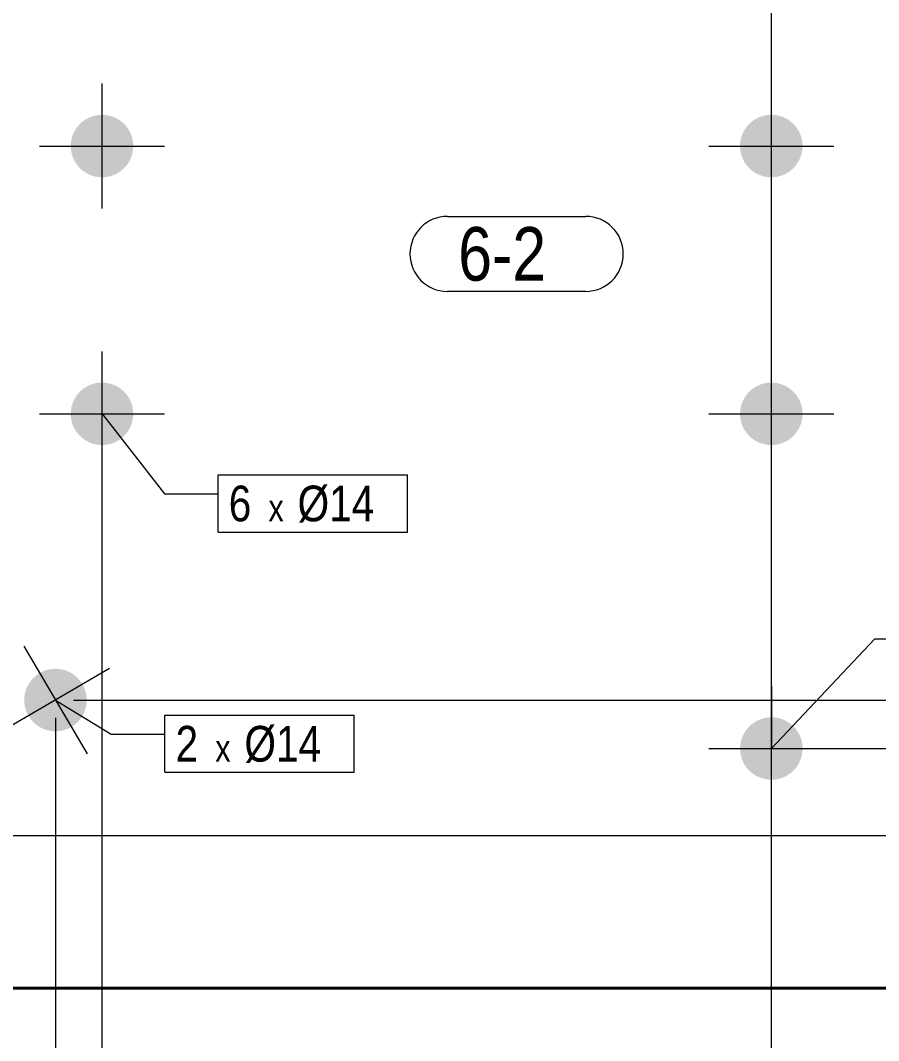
# Model space of a CAD drawing. Header units: millimetres. Extents: x 2 to 287, y 5 to 195.
# Drawn here: x 92.5 to 140.6, y 71.6 to 128.7 of the extents above; entities that cross this region are included whole.
import ezdxf

# ---------------------------------------------------------------- set-up
doc = ezdxf.new("R2010")
doc.units = ezdxf.units.MM
for name, color, linetype, lineweight in [('Boulon', 7, 'Continuous', 0), ('Cotation', 7, 'Continuous', 0), ('Désignation boulon', 3, 'Continuous', 0), ('Piece', 2, 'Continuous', 0), ('Repère pièce', 3, 'Continuous', 0)]:
    doc.layers.add(name, color=color, linetype=linetype, lineweight=lineweight)
doc.styles.add('ARIAL', font='ARIAL.TTF')
doc.styles.add('COMIC_SANS_MS', font='COMIC.TTF')

# ---------------------------------------------------------------- blocks, each defined once
blk = doc.blocks.new('*A2')
at = {"layer": 'Boulon'}
blk.add_hatch(color=256, dxfattribs=at).paths.add_polyline_path([(132.835, 87.976), (132.837, 88.019), (132.84, 88.062), (132.843, 88.104), (132.848, 88.147), (132.854, 88.19), (132.861, 88.232), (132.869, 88.274), (132.878, 88.316), (132.888, 88.358), (132.899, 88.4), (132.911, 88.441), (132.924, 88.482), (132.938, 88.522), (132.953, 88.563), (132.969, 88.603), (132.985, 88.642), (133.003, 88.681), (133.022, 88.72), (133.042, 88.758), (133.063, 88.795), (133.084, 88.832), (133.107, 88.869), (133.131, 88.905), (133.155, 88.94), (133.18, 88.975), (133.206, 89.009), (133.233, 89.043), (133.261, 89.076), (133.289, 89.108), (133.318, 89.139), (133.348, 89.17), (133.379, 89.2), (133.411, 89.229), (133.443, 89.258), (133.476, 89.285), (133.509, 89.312), (133.543, 89.338), (133.578, 89.363), (133.614, 89.387), (133.65, 89.411), (133.686, 89.433), (133.723, 89.455), (133.761, 89.475), (133.799, 89.495), (133.838, 89.514), (133.877, 89.532), (133.916, 89.549), (133.956, 89.565), (133.997, 89.58), (134.037, 89.594), (134.078, 89.606), (134.119, 89.618), (134.161, 89.629), (134.203, 89.639), (134.245, 89.648), (134.287, 89.656), (134.329, 89.663), (134.372, 89.668), (134.415, 89.673), (134.458, 89.677), (134.5, 89.679), (134.543, 89.681), (134.586, 89.681), (134.629, 89.681), (134.672, 89.679), (134.715, 89.677), (134.758, 89.673), (134.8, 89.668), (134.843, 89.662), (134.885, 89.655), (134.928, 89.647), (134.97, 89.639), (135.011, 89.629), (135.053, 89.618), (135.094, 89.606), (135.135, 89.593), (135.176, 89.579), (135.216, 89.564), (135.256, 89.548), (135.295, 89.531), (135.334, 89.513), (135.373, 89.494), (135.411, 89.474), (135.449, 89.453), (135.486, 89.432), (135.522, 89.409), (135.558, 89.386), (135.594, 89.361), (135.628, 89.336), (135.663, 89.31), (135.696, 89.283), (135.729, 89.256), (135.761, 89.227), (135.793, 89.198), (135.823, 89.168), (135.853, 89.137), (135.882, 89.106), (135.911, 89.073), (135.938, 89.04), (135.965, 89.007), (135.991, 88.973), (136.016, 88.938), (136.041, 88.902), (136.064, 88.866), (136.087, 88.83), (136.108, 88.793), (136.129, 88.755), (136.149, 88.717), (136.167, 88.678), (136.185, 88.639), (136.202, 88.6), (136.218, 88.56), (136.233, 88.52), (136.247, 88.479), (136.26, 88.438), (136.272, 88.397), (136.283, 88.355), (136.293, 88.313), (136.301, 88.271), (136.309, 88.229), (136.316, 88.187), (136.322, 88.144), (136.326, 88.101), (136.33, 88.059), (136.333, 88.016), (136.334, 87.973), (136.335, 87.93), (136.334, 87.887), (136.333, 87.844), (136.33, 87.801), (136.326, 87.758), (136.321, 87.716), (136.316, 87.673), (136.309, 87.631), (136.301, 87.589), (136.292, 87.546), (136.282, 87.505), (136.271, 87.463), (136.259, 87.422), (136.246, 87.381), (136.232, 87.34), (136.217, 87.3), (136.201, 87.26), (136.184, 87.221), (136.166, 87.182), (136.147, 87.143), (136.127, 87.105), (136.107, 87.068), (136.085, 87.03), (136.062, 86.994), (136.039, 86.958), (136.015, 86.922), (135.989, 86.888), (135.963, 86.854), (135.937, 86.82), (135.909, 86.787), (135.88, 86.755), (135.851, 86.724), (135.821, 86.693), (135.79, 86.663), (135.759, 86.634), (135.727, 86.605), (135.694, 86.578), (135.66, 86.551), (135.626, 86.525), (135.591, 86.5), (135.556, 86.475), (135.52, 86.452), (135.483, 86.43), (135.446, 86.408), (135.408, 86.387), (135.37, 86.368), (135.332, 86.349), (135.293, 86.331), (135.253, 86.314), (135.213, 86.298), (135.173, 86.283), (135.132, 86.269), (135.091, 86.256), (135.05, 86.244), (135.008, 86.233), (134.967, 86.224), (134.925, 86.215), (134.882, 86.207), (134.84, 86.2), (134.797, 86.194), (134.755, 86.19), (134.712, 86.186), (134.669, 86.183), (134.626, 86.182), (134.583, 86.181), (134.54, 86.182), (134.497, 86.184), (134.454, 86.186), (134.412, 86.19), (134.369, 86.195), (134.326, 86.201), (134.284, 86.207), (134.242, 86.215), (134.2, 86.224), (134.158, 86.234), (134.117, 86.245), (134.075, 86.257), (134.034, 86.27), (133.994, 86.284), (133.954, 86.299), (133.914, 86.315), (133.874, 86.332), (133.835, 86.35), (133.797, 86.369), (133.758, 86.389), (133.721, 86.41), (133.684, 86.431), (133.647, 86.454), (133.611, 86.477), (133.576, 86.502), (133.541, 86.527), (133.507, 86.553), (133.473, 86.58), (133.441, 86.607), (133.408, 86.636), (133.377, 86.665), (133.346, 86.695), (133.316, 86.726), (133.287, 86.757), (133.259, 86.79), (133.231, 86.822), (133.204, 86.856), (133.178, 86.89), (133.153, 86.925), (133.129, 86.96), (133.105, 86.996), (133.083, 87.033), (133.061, 87.07), (133.041, 87.108), (133.021, 87.146), (133.002, 87.185), (132.984, 87.224), (132.967, 87.263), (132.951, 87.303), (132.937, 87.343), (132.923, 87.384), (132.91, 87.425), (132.898, 87.466), (132.887, 87.508), (132.877, 87.549), (132.868, 87.591), (132.86, 87.634), (132.853, 87.676), (132.848, 87.719), (132.843, 87.761), (132.839, 87.804), (132.837, 87.847), (132.835, 87.89), (132.835, 87.933)], flags=17)
at = {"layer": 'Boulon', "linetype": 'Continuous', "lineweight": 0}
for p, q in [((134.588, 91.431), (134.582, 84.431)), ((131.085, 87.934), (138.085, 87.928))]:
    blk.add_line(p, q, dxfattribs=at)
blk = doc.blocks.new('*A3')
at = {"layer": 'Boulon'}
for points in [[(95.331, 121.723), (95.332, 121.766), (95.335, 121.809), (95.339, 121.852), (95.343, 121.895), (95.349, 121.937), (95.356, 121.98), (95.364, 122.022), (95.373, 122.064), (95.383, 122.106), (95.394, 122.147), (95.406, 122.188), (95.419, 122.229), (95.432, 122.27), (95.447, 122.31), (95.463, 122.35), (95.48, 122.39), (95.498, 122.429), (95.517, 122.467), (95.537, 122.505), (95.558, 122.543), (95.579, 122.58), (95.602, 122.617), (95.625, 122.653), (95.649, 122.688), (95.675, 122.723), (95.701, 122.757), (95.727, 122.791), (95.755, 122.824), (95.784, 122.856), (95.813, 122.887), (95.843, 122.918), (95.873, 122.948), (95.905, 122.977), (95.937, 123.006), (95.97, 123.033), (96.004, 123.06), (96.038, 123.086), (96.073, 123.111), (96.108, 123.136), (96.144, 123.159), (96.181, 123.181), (96.218, 123.203), (96.255, 123.224), (96.293, 123.244), (96.332, 123.262), (96.371, 123.28), (96.41, 123.297), (96.45, 123.313), (96.491, 123.328), (96.531, 123.342), (96.572, 123.355), (96.613, 123.367), (96.655, 123.378), (96.697, 123.388), (96.739, 123.397), (96.781, 123.405), (96.823, 123.412), (96.866, 123.417), (96.909, 123.422), (96.951, 123.426), (96.994, 123.428), (97.037, 123.43), (97.08, 123.43), (97.123, 123.43), (97.166, 123.428), (97.209, 123.426), (97.252, 123.422), (97.294, 123.417), (97.337, 123.412), (97.379, 123.405), (97.422, 123.397), (97.464, 123.388), (97.505, 123.378), (97.547, 123.367), (97.588, 123.355), (97.629, 123.342), (97.67, 123.328), (97.71, 123.313), (97.75, 123.297), (97.789, 123.28), (97.828, 123.262), (97.867, 123.244), (97.905, 123.224), (97.943, 123.203), (97.98, 123.181), (98.016, 123.159), (98.052, 123.136), (98.088, 123.111), (98.123, 123.086), (98.157, 123.06), (98.19, 123.033), (98.223, 123.006), (98.255, 122.977), (98.287, 122.948), (98.318, 122.918), (98.348, 122.887), (98.377, 122.856), (98.405, 122.824), (98.433, 122.791), (98.46, 122.757), (98.486, 122.723), (98.511, 122.688), (98.535, 122.653), (98.559, 122.617), (98.581, 122.58), (98.603, 122.543), (98.624, 122.505), (98.643, 122.467), (98.662, 122.429), (98.68, 122.39), (98.697, 122.35), (98.713, 122.31), (98.728, 122.27), (98.742, 122.229), (98.755, 122.188), (98.767, 122.147), (98.778, 122.106), (98.788, 122.064), (98.797, 122.022), (98.804, 121.98), (98.811, 121.937), (98.817, 121.895), (98.822, 121.852), (98.825, 121.809), (98.828, 121.766), (98.83, 121.723), (98.83, 121.68), (98.83, 121.638), (98.828, 121.595), (98.825, 121.552), (98.822, 121.509), (98.817, 121.466), (98.811, 121.424), (98.804, 121.381), (98.797, 121.339), (98.788, 121.297), (98.778, 121.255), (98.767, 121.214), (98.755, 121.172), (98.742, 121.132), (98.728, 121.091), (98.713, 121.051), (98.697, 121.011), (98.68, 120.971), (98.662, 120.932), (98.643, 120.894), (98.624, 120.856), (98.603, 120.818), (98.581, 120.781), (98.559, 120.744), (98.535, 120.708), (98.511, 120.673), (98.486, 120.638), (98.46, 120.604), (98.433, 120.57), (98.405, 120.537), (98.377, 120.505), (98.348, 120.474), (98.318, 120.443), (98.287, 120.413), (98.255, 120.384), (98.223, 120.355), (98.19, 120.328), (98.157, 120.301), (98.123, 120.275), (98.088, 120.25), (98.052, 120.225), (98.016, 120.202), (97.98, 120.179), (97.943, 120.158), (97.905, 120.137), (97.867, 120.117), (97.828, 120.098), (97.789, 120.081), (97.75, 120.064), (97.71, 120.048), (97.67, 120.033), (97.629, 120.019), (97.588, 120.006), (97.547, 119.994), (97.505, 119.983), (97.464, 119.973), (97.422, 119.964), (97.379, 119.956), (97.337, 119.949), (97.294, 119.944), (97.252, 119.939), (97.209, 119.935), (97.166, 119.933), (97.123, 119.931), (97.08, 119.93), (97.037, 119.931), (96.994, 119.933), (96.951, 119.935), (96.909, 119.939), (96.866, 119.944), (96.823, 119.949), (96.781, 119.956), (96.739, 119.964), (96.697, 119.973), (96.655, 119.983), (96.613, 119.994), (96.572, 120.006), (96.531, 120.019), (96.491, 120.033), (96.45, 120.048), (96.41, 120.064), (96.371, 120.081), (96.332, 120.098), (96.293, 120.117), (96.255, 120.137), (96.218, 120.158), (96.181, 120.179), (96.144, 120.202), (96.108, 120.225), (96.073, 120.25), (96.038, 120.275), (96.004, 120.301), (95.97, 120.328), (95.937, 120.355), (95.905, 120.384), (95.873, 120.413), (95.843, 120.443), (95.813, 120.474), (95.784, 120.505), (95.755, 120.537), (95.727, 120.57), (95.701, 120.604), (95.675, 120.638), (95.649, 120.673), (95.625, 120.708), (95.602, 120.744), (95.579, 120.781), (95.558, 120.818), (95.537, 120.856), (95.517, 120.894), (95.498, 120.932), (95.48, 120.971), (95.463, 121.011), (95.447, 121.051), (95.432, 121.091), (95.419, 121.132), (95.406, 121.172), (95.394, 121.214), (95.383, 121.255), (95.373, 121.297), (95.364, 121.339), (95.356, 121.381), (95.349, 121.424), (95.343, 121.466), (95.339, 121.509), (95.335, 121.552), (95.332, 121.595), (95.331, 121.638), (95.33, 121.68)], [(132.831, 121.723), (132.832, 121.766), (132.835, 121.809), (132.839, 121.852), (132.843, 121.895), (132.849, 121.937), (132.856, 121.98), (132.864, 122.022), (132.873, 122.064), (132.883, 122.106), (132.894, 122.147), (132.906, 122.188), (132.919, 122.229), (132.932, 122.27), (132.947, 122.31), (132.963, 122.35), (132.98, 122.39), (132.998, 122.429), (133.017, 122.467), (133.037, 122.505), (133.058, 122.543), (133.079, 122.58), (133.102, 122.617), (133.125, 122.653), (133.149, 122.688), (133.175, 122.723), (133.201, 122.757), (133.227, 122.791), (133.255, 122.824), (133.284, 122.856), (133.313, 122.887), (133.343, 122.918), (133.373, 122.948), (133.405, 122.977), (133.437, 123.006), (133.47, 123.033), (133.504, 123.06), (133.538, 123.086), (133.573, 123.111), (133.608, 123.136), (133.644, 123.159), (133.681, 123.181), (133.718, 123.203), (133.755, 123.224), (133.793, 123.244), (133.832, 123.262), (133.871, 123.28), (133.91, 123.297), (133.95, 123.313), (133.991, 123.328), (134.031, 123.342), (134.072, 123.355), (134.113, 123.367), (134.155, 123.378), (134.197, 123.388), (134.239, 123.397), (134.281, 123.405), (134.323, 123.412), (134.366, 123.417), (134.409, 123.422), (134.451, 123.426), (134.494, 123.428), (134.537, 123.43), (134.58, 123.43), (134.623, 123.43), (134.666, 123.428), (134.709, 123.426), (134.752, 123.422), (134.794, 123.417), (134.837, 123.412), (134.879, 123.405), (134.922, 123.397), (134.964, 123.388), (135.005, 123.378), (135.047, 123.367), (135.088, 123.355), (135.129, 123.342), (135.17, 123.328), (135.21, 123.313), (135.25, 123.297), (135.289, 123.28), (135.328, 123.262), (135.367, 123.244), (135.405, 123.224), (135.443, 123.203), (135.48, 123.181), (135.516, 123.159), (135.552, 123.136), (135.588, 123.111), (135.623, 123.086), (135.657, 123.06), (135.69, 123.033), (135.723, 123.006), (135.755, 122.977), (135.787, 122.948), (135.818, 122.918), (135.848, 122.887), (135.877, 122.856), (135.905, 122.824), (135.933, 122.791), (135.96, 122.757), (135.986, 122.723), (136.011, 122.688), (136.035, 122.653), (136.059, 122.617), (136.081, 122.58), (136.103, 122.543), (136.124, 122.505), (136.143, 122.467), (136.162, 122.429), (136.18, 122.39), (136.197, 122.35), (136.213, 122.31), (136.228, 122.27), (136.242, 122.229), (136.255, 122.188), (136.267, 122.147), (136.278, 122.106), (136.288, 122.064), (136.297, 122.022), (136.304, 121.98), (136.311, 121.937), (136.317, 121.895), (136.322, 121.852), (136.325, 121.809), (136.328, 121.766), (136.33, 121.723), (136.33, 121.68), (136.33, 121.638), (136.328, 121.595), (136.325, 121.552), (136.322, 121.509), (136.317, 121.466), (136.311, 121.424), (136.304, 121.381), (136.297, 121.339), (136.288, 121.297), (136.278, 121.255), (136.267, 121.214), (136.255, 121.172), (136.242, 121.132), (136.228, 121.091), (136.213, 121.051), (136.197, 121.011), (136.18, 120.971), (136.162, 120.932), (136.143, 120.894), (136.124, 120.856), (136.103, 120.818), (136.081, 120.781), (136.059, 120.744), (136.035, 120.708), (136.011, 120.673), (135.986, 120.638), (135.96, 120.604), (135.933, 120.57), (135.905, 120.537), (135.877, 120.505), (135.848, 120.474), (135.818, 120.443), (135.787, 120.413), (135.755, 120.384), (135.723, 120.355), (135.69, 120.328), (135.657, 120.301), (135.623, 120.275), (135.588, 120.25), (135.552, 120.225), (135.516, 120.202), (135.48, 120.179), (135.443, 120.158), (135.405, 120.137), (135.367, 120.117), (135.328, 120.098), (135.289, 120.081), (135.25, 120.064), (135.21, 120.048), (135.17, 120.033), (135.129, 120.019), (135.088, 120.006), (135.047, 119.994), (135.005, 119.983), (134.964, 119.973), (134.922, 119.964), (134.879, 119.956), (134.837, 119.949), (134.794, 119.944), (134.752, 119.939), (134.709, 119.935), (134.666, 119.933), (134.623, 119.931), (134.58, 119.93), (134.537, 119.931), (134.494, 119.933), (134.451, 119.935), (134.409, 119.939), (134.366, 119.944), (134.323, 119.949), (134.281, 119.956), (134.239, 119.964), (134.197, 119.973), (134.155, 119.983), (134.113, 119.994), (134.072, 120.006), (134.031, 120.019), (133.991, 120.033), (133.95, 120.048), (133.91, 120.064), (133.871, 120.081), (133.832, 120.098), (133.793, 120.117), (133.755, 120.137), (133.718, 120.158), (133.681, 120.179), (133.644, 120.202), (133.608, 120.225), (133.573, 120.25), (133.538, 120.275), (133.504, 120.301), (133.47, 120.328), (133.437, 120.355), (133.405, 120.384), (133.373, 120.413), (133.343, 120.443), (133.313, 120.474), (133.284, 120.505), (133.255, 120.537), (133.227, 120.57), (133.201, 120.604), (133.175, 120.638), (133.149, 120.673), (133.125, 120.708), (133.102, 120.744), (133.079, 120.781), (133.058, 120.818), (133.037, 120.856), (133.017, 120.894), (132.998, 120.932), (132.98, 120.971), (132.963, 121.011), (132.947, 121.051), (132.932, 121.091), (132.919, 121.132), (132.906, 121.172), (132.894, 121.214), (132.883, 121.255), (132.873, 121.297), (132.864, 121.339), (132.856, 121.381), (132.849, 121.424), (132.843, 121.466), (132.839, 121.509), (132.835, 121.552), (132.832, 121.595), (132.831, 121.638), (132.83, 121.68)], [(95.331, 106.723), (95.332, 106.766), (95.335, 106.809), (95.339, 106.852), (95.343, 106.895), (95.349, 106.937), (95.356, 106.98), (95.364, 107.022), (95.373, 107.064), (95.383, 107.106), (95.394, 107.147), (95.406, 107.188), (95.419, 107.229), (95.432, 107.27), (95.447, 107.31), (95.463, 107.35), (95.48, 107.39), (95.498, 107.429), (95.517, 107.467), (95.537, 107.505), (95.558, 107.543), (95.579, 107.58), (95.602, 107.617), (95.625, 107.653), (95.649, 107.688), (95.675, 107.723), (95.701, 107.757), (95.727, 107.791), (95.755, 107.824), (95.784, 107.856), (95.813, 107.887), (95.843, 107.918), (95.873, 107.948), (95.905, 107.977), (95.937, 108.006), (95.97, 108.033), (96.004, 108.06), (96.038, 108.086), (96.073, 108.111), (96.108, 108.136), (96.144, 108.159), (96.181, 108.181), (96.218, 108.203), (96.255, 108.224), (96.293, 108.244), (96.332, 108.262), (96.371, 108.28), (96.41, 108.297), (96.45, 108.313), (96.491, 108.328), (96.531, 108.342), (96.572, 108.355), (96.613, 108.367), (96.655, 108.378), (96.697, 108.388), (96.739, 108.397), (96.781, 108.405), (96.823, 108.412), (96.866, 108.417), (96.909, 108.422), (96.951, 108.426), (96.994, 108.428), (97.037, 108.43), (97.08, 108.43), (97.123, 108.43), (97.166, 108.428), (97.209, 108.426), (97.252, 108.422), (97.294, 108.417), (97.337, 108.412), (97.379, 108.405), (97.422, 108.397), (97.464, 108.388), (97.505, 108.378), (97.547, 108.367), (97.588, 108.355), (97.629, 108.342), (97.67, 108.328), (97.71, 108.313), (97.75, 108.297), (97.789, 108.28), (97.828, 108.262), (97.867, 108.244), (97.905, 108.224), (97.943, 108.203), (97.98, 108.181), (98.016, 108.159), (98.052, 108.136), (98.088, 108.111), (98.123, 108.086), (98.157, 108.06), (98.19, 108.033), (98.223, 108.006), (98.255, 107.977), (98.287, 107.948), (98.318, 107.918), (98.348, 107.887), (98.377, 107.856), (98.405, 107.824), (98.433, 107.791), (98.46, 107.757), (98.486, 107.723), (98.511, 107.688), (98.535, 107.653), (98.559, 107.617), (98.581, 107.58), (98.603, 107.543), (98.624, 107.505), (98.643, 107.467), (98.662, 107.429), (98.68, 107.39), (98.697, 107.35), (98.713, 107.31), (98.728, 107.27), (98.742, 107.229), (98.755, 107.188), (98.767, 107.147), (98.778, 107.106), (98.788, 107.064), (98.797, 107.022), (98.804, 106.98), (98.811, 106.937), (98.817, 106.895), (98.822, 106.852), (98.825, 106.809), (98.828, 106.766), (98.83, 106.723), (98.83, 106.68), (98.83, 106.638), (98.828, 106.595), (98.825, 106.552), (98.822, 106.509), (98.817, 106.466), (98.811, 106.424), (98.804, 106.381), (98.797, 106.339), (98.788, 106.297), (98.778, 106.255), (98.767, 106.214), (98.755, 106.172), (98.742, 106.132), (98.728, 106.091), (98.713, 106.051), (98.697, 106.011), (98.68, 105.971), (98.662, 105.932), (98.643, 105.894), (98.624, 105.856), (98.603, 105.818), (98.581, 105.781), (98.559, 105.744), (98.535, 105.708), (98.511, 105.673), (98.486, 105.638), (98.46, 105.604), (98.433, 105.57), (98.405, 105.537), (98.377, 105.505), (98.348, 105.474), (98.318, 105.443), (98.287, 105.413), (98.255, 105.384), (98.223, 105.355), (98.19, 105.328), (98.157, 105.301), (98.123, 105.275), (98.088, 105.25), (98.052, 105.225), (98.016, 105.202), (97.98, 105.179), (97.943, 105.158), (97.905, 105.137), (97.867, 105.117), (97.828, 105.098), (97.789, 105.081), (97.75, 105.064), (97.71, 105.048), (97.67, 105.033), (97.629, 105.019), (97.588, 105.006), (97.547, 104.994), (97.505, 104.983), (97.464, 104.973), (97.422, 104.964), (97.379, 104.956), (97.337, 104.949), (97.294, 104.944), (97.252, 104.939), (97.209, 104.935), (97.166, 104.933), (97.123, 104.931), (97.08, 104.93), (97.037, 104.931), (96.994, 104.933), (96.951, 104.935), (96.909, 104.939), (96.866, 104.944), (96.823, 104.949), (96.781, 104.956), (96.739, 104.964), (96.697, 104.973), (96.655, 104.983), (96.613, 104.994), (96.572, 105.006), (96.531, 105.019), (96.491, 105.033), (96.45, 105.048), (96.41, 105.064), (96.371, 105.081), (96.332, 105.098), (96.293, 105.117), (96.255, 105.137), (96.218, 105.158), (96.181, 105.179), (96.144, 105.202), (96.108, 105.225), (96.073, 105.25), (96.038, 105.275), (96.004, 105.301), (95.97, 105.328), (95.937, 105.355), (95.905, 105.384), (95.873, 105.413), (95.843, 105.443), (95.813, 105.474), (95.784, 105.505), (95.755, 105.537), (95.727, 105.57), (95.701, 105.604), (95.675, 105.638), (95.649, 105.673), (95.625, 105.708), (95.602, 105.744), (95.579, 105.781), (95.558, 105.818), (95.537, 105.856), (95.517, 105.894), (95.498, 105.932), (95.48, 105.971), (95.463, 106.011), (95.447, 106.051), (95.432, 106.091), (95.419, 106.132), (95.406, 106.172), (95.394, 106.214), (95.383, 106.255), (95.373, 106.297), (95.364, 106.339), (95.356, 106.381), (95.349, 106.424), (95.343, 106.466), (95.339, 106.509), (95.335, 106.552), (95.332, 106.595), (95.331, 106.638), (95.33, 106.68)], [(132.831, 106.723), (132.832, 106.766), (132.835, 106.809), (132.839, 106.852), (132.843, 106.895), (132.849, 106.937), (132.856, 106.98), (132.864, 107.022), (132.873, 107.064), (132.883, 107.106), (132.894, 107.147), (132.906, 107.188), (132.919, 107.229), (132.932, 107.27), (132.947, 107.31), (132.963, 107.35), (132.98, 107.39), (132.998, 107.429), (133.017, 107.467), (133.037, 107.505), (133.058, 107.543), (133.079, 107.58), (133.102, 107.617), (133.125, 107.653), (133.149, 107.688), (133.175, 107.723), (133.201, 107.757), (133.227, 107.791), (133.255, 107.824), (133.284, 107.856), (133.313, 107.887), (133.343, 107.918), (133.373, 107.948), (133.405, 107.977), (133.437, 108.006), (133.47, 108.033), (133.504, 108.06), (133.538, 108.086), (133.573, 108.111), (133.608, 108.136), (133.644, 108.159), (133.681, 108.181), (133.718, 108.203), (133.755, 108.224), (133.793, 108.244), (133.832, 108.262), (133.871, 108.28), (133.91, 108.297), (133.95, 108.313), (133.991, 108.328), (134.031, 108.342), (134.072, 108.355), (134.113, 108.367), (134.155, 108.378), (134.197, 108.388), (134.239, 108.397), (134.281, 108.405), (134.323, 108.412), (134.366, 108.417), (134.409, 108.422), (134.451, 108.426), (134.494, 108.428), (134.537, 108.43), (134.58, 108.43), (134.623, 108.43), (134.666, 108.428), (134.709, 108.426), (134.752, 108.422), (134.794, 108.417), (134.837, 108.412), (134.879, 108.405), (134.922, 108.397), (134.964, 108.388), (135.005, 108.378), (135.047, 108.367), (135.088, 108.355), (135.129, 108.342), (135.17, 108.328), (135.21, 108.313), (135.25, 108.297), (135.289, 108.28), (135.328, 108.262), (135.367, 108.244), (135.405, 108.224), (135.443, 108.203), (135.48, 108.181), (135.516, 108.159), (135.552, 108.136), (135.588, 108.111), (135.623, 108.086), (135.657, 108.06), (135.69, 108.033), (135.723, 108.006), (135.755, 107.977), (135.787, 107.948), (135.818, 107.918), (135.848, 107.887), (135.877, 107.856), (135.905, 107.824), (135.933, 107.791), (135.96, 107.757), (135.986, 107.723), (136.011, 107.688), (136.035, 107.653), (136.059, 107.617), (136.081, 107.58), (136.103, 107.543), (136.124, 107.505), (136.143, 107.467), (136.162, 107.429), (136.18, 107.39), (136.197, 107.35), (136.213, 107.31), (136.228, 107.27), (136.242, 107.229), (136.255, 107.188), (136.267, 107.147), (136.278, 107.106), (136.288, 107.064), (136.297, 107.022), (136.304, 106.98), (136.311, 106.937), (136.317, 106.895), (136.322, 106.852), (136.325, 106.809), (136.328, 106.766), (136.33, 106.723), (136.33, 106.68), (136.33, 106.638), (136.328, 106.595), (136.325, 106.552), (136.322, 106.509), (136.317, 106.466), (136.311, 106.424), (136.304, 106.381), (136.297, 106.339), (136.288, 106.297), (136.278, 106.255), (136.267, 106.214), (136.255, 106.172), (136.242, 106.132), (136.228, 106.091), (136.213, 106.051), (136.197, 106.011), (136.18, 105.971), (136.162, 105.932), (136.143, 105.894), (136.124, 105.856), (136.103, 105.818), (136.081, 105.781), (136.059, 105.744), (136.035, 105.708), (136.011, 105.673), (135.986, 105.638), (135.96, 105.604), (135.933, 105.57), (135.905, 105.537), (135.877, 105.505), (135.848, 105.474), (135.818, 105.443), (135.787, 105.413), (135.755, 105.384), (135.723, 105.355), (135.69, 105.328), (135.657, 105.301), (135.623, 105.275), (135.588, 105.25), (135.552, 105.225), (135.516, 105.202), (135.48, 105.179), (135.443, 105.158), (135.405, 105.137), (135.367, 105.117), (135.328, 105.098), (135.289, 105.081), (135.25, 105.064), (135.21, 105.048), (135.17, 105.033), (135.129, 105.019), (135.088, 105.006), (135.047, 104.994), (135.005, 104.983), (134.964, 104.973), (134.922, 104.964), (134.879, 104.956), (134.837, 104.949), (134.794, 104.944), (134.752, 104.939), (134.709, 104.935), (134.666, 104.933), (134.623, 104.931), (134.58, 104.93), (134.537, 104.931), (134.494, 104.933), (134.451, 104.935), (134.409, 104.939), (134.366, 104.944), (134.323, 104.949), (134.281, 104.956), (134.239, 104.964), (134.197, 104.973), (134.155, 104.983), (134.113, 104.994), (134.072, 105.006), (134.031, 105.019), (133.991, 105.033), (133.95, 105.048), (133.91, 105.064), (133.871, 105.081), (133.832, 105.098), (133.793, 105.117), (133.755, 105.137), (133.718, 105.158), (133.681, 105.179), (133.644, 105.202), (133.608, 105.225), (133.573, 105.25), (133.538, 105.275), (133.504, 105.301), (133.47, 105.328), (133.437, 105.355), (133.405, 105.384), (133.373, 105.413), (133.343, 105.443), (133.313, 105.474), (133.284, 105.505), (133.255, 105.537), (133.227, 105.57), (133.201, 105.604), (133.175, 105.638), (133.149, 105.673), (133.125, 105.708), (133.102, 105.744), (133.079, 105.781), (133.058, 105.818), (133.037, 105.856), (133.017, 105.894), (132.998, 105.932), (132.98, 105.971), (132.963, 106.011), (132.947, 106.051), (132.932, 106.091), (132.919, 106.132), (132.906, 106.172), (132.894, 106.214), (132.883, 106.255), (132.873, 106.297), (132.864, 106.339), (132.856, 106.381), (132.849, 106.424), (132.843, 106.466), (132.839, 106.509), (132.835, 106.552), (132.832, 106.595), (132.831, 106.638), (132.83, 106.68)]]:
    blk.add_hatch(color=256, dxfattribs=at).paths.add_polyline_path(points, flags=17)
at = {"layer": 'Boulon', "linetype": 'Continuous', "lineweight": 0}
for p, q in [((97.08, 125.18), (97.08, 118.18)), ((134.58, 125.18), (134.58, 118.18)), ((93.58, 121.68), (100.58, 121.68)), ((131.08, 121.68), (138.08, 121.68)), ((97.08, 110.18), (97.08, 103.18)), ((134.58, 110.18), (134.58, 103.18)), ((93.58, 106.68), (100.58, 106.68)), ((131.08, 106.68), (138.08, 106.68))]:
    blk.add_line(p, q, dxfattribs=at)
blk = doc.blocks.new('*A5')
at = {"layer": 'Boulon'}
for points in [[(93.626, 92.178), (93.664, 92.198), (93.702, 92.217), (93.741, 92.236), (93.78, 92.253), (93.82, 92.27), (93.86, 92.285), (93.9, 92.3), (93.941, 92.314), (93.982, 92.326), (94.023, 92.338), (94.065, 92.348), (94.107, 92.358), (94.149, 92.366), (94.191, 92.374), (94.234, 92.38), (94.276, 92.386), (94.319, 92.39), (94.362, 92.393), (94.405, 92.395), (94.448, 92.397), (94.49, 92.397), (94.533, 92.396), (94.576, 92.394), (94.619, 92.391), (94.662, 92.387), (94.705, 92.382), (94.747, 92.375), (94.789, 92.368), (94.832, 92.36), (94.874, 92.351), (94.915, 92.34), (94.957, 92.329), (94.998, 92.317), (95.039, 92.303), (95.079, 92.289), (95.119, 92.274), (95.159, 92.257), (95.198, 92.24), (95.237, 92.222), (95.276, 92.203), (95.313, 92.182), (95.351, 92.161), (95.388, 92.139), (95.424, 92.116), (95.46, 92.093), (95.495, 92.068), (95.53, 92.043), (95.564, 92.016), (95.597, 91.989), (95.629, 91.961), (95.661, 91.932), (95.693, 91.903), (95.723, 91.873), (95.753, 91.842), (95.782, 91.81), (95.81, 91.777), (95.837, 91.744), (95.864, 91.71), (95.889, 91.676), (95.914, 91.641), (95.938, 91.605), (95.961, 91.569), (95.983, 91.532), (96.005, 91.495), (96.025, 91.457), (96.044, 91.419), (96.063, 91.38), (96.08, 91.341), (96.097, 91.301), (96.113, 91.261), (96.127, 91.221), (96.141, 91.18), (96.153, 91.139), (96.165, 91.098), (96.175, 91.056), (96.185, 91.014), (96.194, 90.972), (96.201, 90.93), (96.207, 90.887), (96.213, 90.845), (96.217, 90.802), (96.22, 90.759), (96.223, 90.716), (96.224, 90.673), (96.224, 90.63), (96.223, 90.587), (96.221, 90.545), (96.218, 90.502), (96.214, 90.459), (96.209, 90.416), (96.203, 90.374), (96.195, 90.331), (96.187, 90.289), (96.178, 90.247), (96.167, 90.206), (96.156, 90.164), (96.144, 90.123), (96.13, 90.082), (96.116, 90.042), (96.101, 90.002), (96.084, 89.962), (96.067, 89.923), (96.049, 89.884), (96.03, 89.845), (96.01, 89.807), (95.988, 89.77), (95.966, 89.733), (95.944, 89.697), (95.92, 89.661), (95.895, 89.626), (95.87, 89.591), (95.843, 89.557), (95.816, 89.524), (95.788, 89.491), (95.76, 89.459), (95.73, 89.428), (95.7, 89.398), (95.669, 89.368), (95.637, 89.339), (95.605, 89.311), (95.571, 89.284), (95.538, 89.257), (95.503, 89.231), (95.468, 89.207), (95.432, 89.183), (95.396, 89.16), (95.359, 89.137), (95.322, 89.116), (95.284, 89.096), (95.246, 89.076), (95.207, 89.058), (95.168, 89.04), (95.128, 89.024), (95.088, 89.008), (95.048, 88.994), (95.007, 88.98), (94.966, 88.968), (94.925, 88.956), (94.883, 88.945), (94.841, 88.936), (94.799, 88.927), (94.757, 88.92), (94.714, 88.913), (94.672, 88.908), (94.629, 88.904), (94.586, 88.9), (94.543, 88.898), (94.5, 88.897), (94.458, 88.897), (94.415, 88.898), (94.372, 88.9), (94.329, 88.903), (94.286, 88.907), (94.243, 88.912), (94.201, 88.918), (94.159, 88.926), (94.116, 88.934), (94.074, 88.943), (94.033, 88.953), (93.991, 88.965), (93.95, 88.977), (93.909, 88.99), (93.869, 89.005), (93.829, 89.02), (93.789, 89.036), (93.75, 89.054), (93.711, 89.072), (93.672, 89.091), (93.635, 89.111), (93.597, 89.132), (93.56, 89.154), (93.524, 89.177), (93.488, 89.201), (93.453, 89.226), (93.418, 89.251), (93.384, 89.277), (93.351, 89.305), (93.319, 89.333), (93.287, 89.361), (93.255, 89.391), (93.225, 89.421), (93.195, 89.452), (93.166, 89.484), (93.138, 89.516), (93.111, 89.549), (93.084, 89.583), (93.059, 89.618), (93.034, 89.653), (93.01, 89.688), (92.987, 89.725), (92.965, 89.761), (92.943, 89.799), (92.923, 89.837), (92.904, 89.875), (92.885, 89.914), (92.868, 89.953), (92.851, 89.992), (92.835, 90.032), (92.821, 90.073), (92.807, 90.114), (92.795, 90.155), (92.783, 90.196), (92.773, 90.238), (92.763, 90.28), (92.754, 90.322), (92.747, 90.364), (92.741, 90.406), (92.735, 90.449), (92.731, 90.492), (92.728, 90.535), (92.725, 90.577), (92.724, 90.62), (92.724, 90.663), (92.725, 90.706), (92.727, 90.749), (92.73, 90.792), (92.734, 90.835), (92.739, 90.877), (92.745, 90.92), (92.753, 90.962), (92.761, 91.004), (92.77, 91.046), (92.781, 91.088), (92.792, 91.129), (92.804, 91.171), (92.818, 91.211), (92.832, 91.252), (92.847, 91.292), (92.864, 91.332), (92.881, 91.371), (92.899, 91.41), (92.918, 91.448), (92.938, 91.486), (92.96, 91.524), (92.982, 91.561), (93.004, 91.597), (93.028, 91.633), (93.053, 91.668), (93.078, 91.703), (93.105, 91.736), (93.132, 91.77), (93.16, 91.802), (93.188, 91.834), (93.218, 91.865), (93.248, 91.896), (93.279, 91.926), (93.311, 91.955), (93.343, 91.983), (93.377, 92.01), (93.41, 92.037), (93.445, 92.062), (93.48, 92.087), (93.516, 92.111), (93.552, 92.134), (93.589, 92.156)], [(80.688, 84.588), (80.726, 84.608), (80.764, 84.627), (80.803, 84.646), (80.842, 84.663), (80.882, 84.68), (80.922, 84.696), (80.962, 84.71), (81.003, 84.724), (81.044, 84.736), (81.085, 84.748), (81.127, 84.758), (81.169, 84.768), (81.211, 84.776), (81.253, 84.784), (81.295, 84.79), (81.338, 84.796), (81.381, 84.8), (81.424, 84.803), (81.467, 84.806), (81.509, 84.807), (81.552, 84.807), (81.595, 84.806), (81.638, 84.804), (81.681, 84.801), (81.724, 84.797), (81.767, 84.792), (81.809, 84.786), (81.851, 84.778), (81.894, 84.77), (81.935, 84.761), (81.977, 84.75), (82.019, 84.739), (82.06, 84.727), (82.101, 84.713), (82.141, 84.699), (82.181, 84.684), (82.221, 84.667), (82.26, 84.65), (82.299, 84.632), (82.337, 84.613), (82.375, 84.592), (82.413, 84.571), (82.45, 84.549), (82.486, 84.527), (82.522, 84.503), (82.557, 84.478), (82.592, 84.453), (82.626, 84.426), (82.659, 84.399), (82.691, 84.371), (82.723, 84.342), (82.755, 84.313), (82.785, 84.283), (82.815, 84.252), (82.844, 84.22), (82.872, 84.187), (82.899, 84.154), (82.926, 84.121), (82.951, 84.086), (82.976, 84.051), (83, 84.015), (83.023, 83.979), (83.045, 83.942), (83.067, 83.905), (83.087, 83.867), (83.106, 83.829), (83.125, 83.79), (83.142, 83.751), (83.159, 83.711), (83.175, 83.671), (83.189, 83.631), (83.203, 83.59), (83.215, 83.549), (83.227, 83.508), (83.237, 83.466), (83.247, 83.424), (83.255, 83.382), (83.263, 83.34), (83.269, 83.297), (83.275, 83.255), (83.279, 83.212), (83.282, 83.169), (83.285, 83.126), (83.286, 83.083), (83.286, 83.04), (83.285, 82.998), (83.283, 82.955), (83.28, 82.912), (83.276, 82.869), (83.271, 82.826), (83.265, 82.784), (83.257, 82.742), (83.249, 82.699), (83.24, 82.657), (83.229, 82.616), (83.218, 82.574), (83.206, 82.533), (83.192, 82.492), (83.178, 82.452), (83.163, 82.412), (83.146, 82.372), (83.129, 82.333), (83.111, 82.294), (83.092, 82.255), (83.071, 82.217), (83.05, 82.18), (83.028, 82.143), (83.006, 82.107), (82.982, 82.071), (82.957, 82.036), (82.932, 82.001), (82.905, 81.967), (82.878, 81.934), (82.85, 81.901), (82.821, 81.87), (82.792, 81.838), (82.762, 81.808), (82.731, 81.778), (82.699, 81.749), (82.666, 81.721), (82.633, 81.694), (82.6, 81.667), (82.565, 81.642), (82.53, 81.617), (82.494, 81.593), (82.458, 81.57), (82.421, 81.548), (82.384, 81.526), (82.346, 81.506), (82.308, 81.486), (82.269, 81.468), (82.23, 81.45), (82.19, 81.434), (82.15, 81.418), (82.11, 81.404), (82.069, 81.39), (82.028, 81.378), (81.987, 81.366), (81.945, 81.355), (81.903, 81.346), (81.861, 81.337), (81.819, 81.33), (81.776, 81.324), (81.734, 81.318), (81.691, 81.314), (81.648, 81.311), (81.605, 81.308), (81.562, 81.307), (81.519, 81.307), (81.477, 81.308), (81.434, 81.31), (81.391, 81.313), (81.348, 81.317), (81.305, 81.322), (81.263, 81.328), (81.221, 81.336), (81.178, 81.344), (81.136, 81.353), (81.095, 81.363), (81.053, 81.375), (81.012, 81.387), (80.971, 81.401), (80.931, 81.415), (80.891, 81.43), (80.851, 81.447), (80.812, 81.464), (80.773, 81.482), (80.734, 81.501), (80.696, 81.521), (80.659, 81.542), (80.622, 81.564), (80.586, 81.587), (80.55, 81.611), (80.515, 81.636), (80.48, 81.661), (80.446, 81.688), (80.413, 81.715), (80.38, 81.743), (80.349, 81.771), (80.317, 81.801), (80.287, 81.831), (80.257, 81.862), (80.228, 81.894), (80.2, 81.926), (80.173, 81.96), (80.146, 81.993), (80.121, 82.028), (80.096, 82.063), (80.072, 82.098), (80.049, 82.135), (80.027, 82.171), (80.005, 82.209), (79.985, 82.247), (79.965, 82.285), (79.947, 82.324), (79.929, 82.363), (79.913, 82.403), (79.897, 82.443), (79.883, 82.483), (79.869, 82.524), (79.857, 82.565), (79.845, 82.606), (79.834, 82.648), (79.825, 82.69), (79.816, 82.732), (79.809, 82.774), (79.803, 82.816), (79.797, 82.859), (79.793, 82.902), (79.79, 82.945), (79.787, 82.988), (79.786, 83.03), (79.786, 83.073), (79.787, 83.116), (79.789, 83.159), (79.792, 83.202), (79.796, 83.245), (79.801, 83.288), (79.807, 83.33), (79.815, 83.372), (79.823, 83.415), (79.832, 83.456), (79.842, 83.498), (79.854, 83.54), (79.866, 83.581), (79.88, 83.622), (79.894, 83.662), (79.909, 83.702), (79.926, 83.742), (79.943, 83.781), (79.961, 83.82), (79.98, 83.858), (80, 83.896), (80.021, 83.934), (80.043, 83.971), (80.066, 84.007), (80.09, 84.043), (80.115, 84.078), (80.14, 84.113), (80.167, 84.147), (80.194, 84.18), (80.222, 84.212), (80.25, 84.244), (80.28, 84.276), (80.31, 84.306), (80.341, 84.336), (80.373, 84.365), (80.405, 84.393), (80.439, 84.42), (80.472, 84.447), (80.507, 84.472), (80.542, 84.497), (80.577, 84.521), (80.614, 84.544), (80.65, 84.566)]]:
    blk.add_hatch(color=256, dxfattribs=at).paths.add_polyline_path(points, flags=17)
at = {"layer": 'Boulon', "linetype": 'Continuous', "lineweight": 0}
for p, q in [((92.703, 93.666), (96.245, 87.628)), ((97.493, 92.418), (91.455, 88.876)), ((79.765, 86.076), (83.307, 80.038)), ((84.555, 84.828), (78.517, 81.286))]:
    blk.add_line(p, q, dxfattribs=at)
blk = doc.blocks.new('*A8')
at = {"layer": 'Piece', "color": 2, "linetype": 'Continuous', "lineweight": 40}
blk.add_line((79.304935, 74.508198), (189.864549, 74.508198), dxfattribs=at)
blk = doc.blocks.new('*A19')
at = {"layer": 'Cotation', "linetype": 'Continuous', "lineweight": 0}
blk.add_line((82.536, 83.057), (218.865, 83.057), dxfattribs=at)
blk = doc.blocks.new('*A20')
at = {"layer": 'Cotation', "linetype": 'Continuous', "lineweight": 0}
for p, q in [((135.585, 87.931), (207.031, 87.931)), ((82.536, 83.057), (234.824, 83.057))]:
    blk.add_line(p, q, dxfattribs=at)
blk = doc.blocks.new('*A21')
at = {"layer": 'Cotation', "linetype": 'Continuous', "lineweight": 0}
for p, q in [((95.474, 90.647), (227.365, 90.647)), ((135.585, 87.931), (207.031, 87.931))]:
    blk.add_line(p, q, dxfattribs=at)
blk = doc.blocks.new('*A22')
at = {"layer": 'Cotation', "linetype": 'Continuous', "lineweight": 0}
blk.add_line((95.474, 90.647), (223.705, 90.647), dxfattribs=at)
blk = doc.blocks.new('*A30')
at = {"layer": 'Cotation'}
for points in [[(81.51, 65.268), (81.485, 65.27), (81.46, 65.273), (81.435, 65.277), (81.41, 65.283), (81.385, 65.289), (81.361, 65.297), (81.337, 65.307), (81.314, 65.317), (81.291, 65.328), (81.269, 65.341), (81.247, 65.355), (81.226, 65.369), (81.206, 65.385), (81.187, 65.402), (81.168, 65.419), (81.151, 65.438), (81.134, 65.457), (81.118, 65.477), (81.104, 65.498), (81.09, 65.52), (81.077, 65.542), (81.066, 65.565), (81.056, 65.588), (81.046, 65.612), (81.038, 65.636), (81.032, 65.661), (81.026, 65.686), (81.022, 65.711), (81.018, 65.736), (81.017, 65.762), (81.016, 65.787), (81.017, 65.813), (81.018, 65.838), (81.022, 65.863), (81.026, 65.889), (81.032, 65.913), (81.038, 65.938), (81.046, 65.962), (81.056, 65.986), (81.066, 66.009), (81.077, 66.032), (81.09, 66.054), (81.104, 66.076), (81.118, 66.097), (81.134, 66.117), (81.151, 66.136), (81.168, 66.155), (81.187, 66.172), (81.206, 66.189), (81.226, 66.205), (81.247, 66.219), (81.269, 66.233), (81.291, 66.246), (81.314, 66.257), (81.337, 66.267), (81.361, 66.277), (81.385, 66.285), (81.41, 66.291), (81.435, 66.297), (81.46, 66.301), (81.485, 66.305), (81.51, 66.306), (81.536, 66.307), (81.561, 66.306), (81.587, 66.305), (81.612, 66.301), (81.637, 66.297), (81.662, 66.291), (81.687, 66.285), (81.711, 66.277), (81.735, 66.267), (81.758, 66.257), (81.781, 66.246), (81.803, 66.233), (81.825, 66.219), (81.846, 66.205), (81.866, 66.189), (81.885, 66.172), (81.904, 66.155), (81.921, 66.136), (81.938, 66.117), (81.954, 66.097), (81.968, 66.076), (81.982, 66.054), (81.995, 66.032), (82.006, 66.009), (82.016, 65.986), (82.026, 65.962), (82.034, 65.938), (82.04, 65.913), (82.046, 65.889), (82.05, 65.863), (82.053, 65.838), (82.055, 65.813), (82.056, 65.787), (82.055, 65.762), (82.053, 65.736), (82.05, 65.711), (82.046, 65.686), (82.04, 65.661), (82.034, 65.636), (82.026, 65.612), (82.016, 65.588), (82.006, 65.565), (81.995, 65.542), (81.982, 65.52), (81.968, 65.498), (81.954, 65.477), (81.938, 65.457), (81.921, 65.438), (81.904, 65.419), (81.885, 65.402), (81.866, 65.385), (81.846, 65.369), (81.825, 65.355), (81.803, 65.341), (81.781, 65.328), (81.758, 65.317), (81.735, 65.307), (81.711, 65.297), (81.687, 65.289), (81.662, 65.283), (81.637, 65.277), (81.612, 65.273), (81.587, 65.27), (81.561, 65.268), (81.536, 65.267)], [(94.448, 65.268), (94.423, 65.27), (94.398, 65.273), (94.373, 65.277), (94.348, 65.283), (94.323, 65.289), (94.299, 65.297), (94.275, 65.307), (94.252, 65.317), (94.229, 65.328), (94.207, 65.341), (94.185, 65.355), (94.164, 65.369), (94.144, 65.385), (94.125, 65.402), (94.106, 65.419), (94.089, 65.438), (94.072, 65.457), (94.056, 65.477), (94.042, 65.498), (94.028, 65.52), (94.015, 65.542), (94.004, 65.565), (93.994, 65.588), (93.984, 65.612), (93.976, 65.636), (93.97, 65.661), (93.964, 65.686), (93.96, 65.711), (93.956, 65.736), (93.955, 65.762), (93.954, 65.787), (93.955, 65.813), (93.956, 65.838), (93.96, 65.863), (93.964, 65.889), (93.97, 65.913), (93.976, 65.938), (93.984, 65.962), (93.994, 65.986), (94.004, 66.009), (94.015, 66.032), (94.028, 66.054), (94.042, 66.076), (94.056, 66.097), (94.072, 66.117), (94.089, 66.136), (94.106, 66.155), (94.125, 66.172), (94.144, 66.189), (94.164, 66.205), (94.185, 66.219), (94.207, 66.233), (94.229, 66.246), (94.252, 66.257), (94.275, 66.267), (94.299, 66.277), (94.323, 66.285), (94.348, 66.291), (94.373, 66.297), (94.398, 66.301), (94.423, 66.305), (94.448, 66.306), (94.474, 66.307), (94.5, 66.306), (94.525, 66.305), (94.55, 66.301), (94.575, 66.297), (94.6, 66.291), (94.625, 66.285), (94.649, 66.277), (94.673, 66.267), (94.696, 66.257), (94.719, 66.246), (94.741, 66.233), (94.763, 66.219), (94.784, 66.205), (94.804, 66.189), (94.823, 66.172), (94.842, 66.155), (94.859, 66.136), (94.876, 66.117), (94.892, 66.097), (94.906, 66.076), (94.92, 66.054), (94.933, 66.032), (94.944, 66.009), (94.954, 65.986), (94.964, 65.962), (94.972, 65.938), (94.978, 65.913), (94.984, 65.889), (94.988, 65.863), (94.991, 65.838), (94.993, 65.813), (94.994, 65.787), (94.993, 65.762), (94.991, 65.736), (94.988, 65.711), (94.984, 65.686), (94.978, 65.661), (94.972, 65.636), (94.964, 65.612), (94.954, 65.588), (94.944, 65.565), (94.933, 65.542), (94.92, 65.52), (94.906, 65.498), (94.892, 65.477), (94.876, 65.457), (94.859, 65.438), (94.842, 65.419), (94.823, 65.402), (94.804, 65.385), (94.784, 65.369), (94.763, 65.355), (94.741, 65.341), (94.719, 65.328), (94.696, 65.317), (94.673, 65.307), (94.649, 65.297), (94.625, 65.289), (94.6, 65.283), (94.575, 65.277), (94.55, 65.273), (94.525, 65.27), (94.5, 65.268), (94.474, 65.267)]]:
    blk.add_hatch(color=256, dxfattribs=at).paths.add_polyline_path(points, flags=17)
at = {"layer": 'Cotation', "linetype": 'Continuous', "lineweight": 0}
for p, q in [((94.474, 89.647), (94.474, 70.027)), ((81.536, 82.057), (81.536, 70.027)), ((81.536, 66.387), (81.536, 49.648)), ((81.536, 66.387), (81.536, 64.747)), ((94.474, 66.387), (94.474, 57.708)), ((94.474, 66.387), (94.474, 64.747)), ((82.576, 65.787), (80.496, 65.787)), ((81.536, 65.787), (80.496, 65.787)), ((81.536, 65.787), (94.474, 65.787)), ((95.514, 65.787), (93.434, 65.787)), ((94.474, 65.787), (95.514, 65.787))]:
    blk.add_line(p, q, dxfattribs=at)
at = {"layer": 'Cotation'}
for p in [(81.536, 65.787), (94.474, 65.787)]:
    blk.add_point(p, dxfattribs=at)
at = {"layer": 'Cotation', "style": 'ARIAL', "width": 0.85}
blk.add_text('52', height=2.6, dxfattribs=at).set_placement((86.077, 66.907))
blk.add_text('407', height=2.6, rotation=90.0002, dxfattribs=at).set_placement((93.434, 58.285))
blk = doc.blocks.new('*A31')
at = {"layer": 'Cotation'}
for points in [[(94.448, 65.268), (94.423, 65.27), (94.398, 65.273), (94.373, 65.277), (94.348, 65.283), (94.323, 65.289), (94.299, 65.297), (94.275, 65.307), (94.252, 65.317), (94.229, 65.328), (94.207, 65.341), (94.185, 65.355), (94.164, 65.369), (94.144, 65.385), (94.125, 65.402), (94.106, 65.419), (94.089, 65.438), (94.072, 65.457), (94.056, 65.477), (94.042, 65.498), (94.028, 65.52), (94.015, 65.542), (94.004, 65.565), (93.994, 65.588), (93.984, 65.612), (93.976, 65.636), (93.97, 65.661), (93.964, 65.686), (93.96, 65.711), (93.956, 65.736), (93.955, 65.762), (93.954, 65.787), (93.955, 65.813), (93.956, 65.838), (93.96, 65.863), (93.964, 65.889), (93.97, 65.913), (93.976, 65.938), (93.984, 65.962), (93.994, 65.986), (94.004, 66.009), (94.015, 66.032), (94.028, 66.054), (94.042, 66.076), (94.056, 66.097), (94.072, 66.117), (94.089, 66.136), (94.106, 66.155), (94.125, 66.172), (94.144, 66.189), (94.164, 66.205), (94.185, 66.219), (94.207, 66.233), (94.229, 66.246), (94.252, 66.257), (94.275, 66.267), (94.299, 66.277), (94.323, 66.285), (94.348, 66.291), (94.373, 66.297), (94.398, 66.301), (94.423, 66.305), (94.448, 66.306), (94.474, 66.307), (94.5, 66.306), (94.525, 66.305), (94.55, 66.301), (94.575, 66.297), (94.6, 66.291), (94.625, 66.285), (94.649, 66.277), (94.673, 66.267), (94.696, 66.257), (94.719, 66.246), (94.741, 66.233), (94.763, 66.219), (94.784, 66.205), (94.804, 66.189), (94.823, 66.172), (94.842, 66.155), (94.859, 66.136), (94.876, 66.117), (94.892, 66.097), (94.906, 66.076), (94.92, 66.054), (94.933, 66.032), (94.944, 66.009), (94.954, 65.986), (94.964, 65.962), (94.972, 65.938), (94.978, 65.913), (94.984, 65.889), (94.988, 65.863), (94.991, 65.838), (94.993, 65.813), (94.994, 65.787), (94.993, 65.762), (94.991, 65.736), (94.988, 65.711), (94.984, 65.686), (94.978, 65.661), (94.972, 65.636), (94.964, 65.612), (94.954, 65.588), (94.944, 65.565), (94.933, 65.542), (94.92, 65.52), (94.906, 65.498), (94.892, 65.477), (94.876, 65.457), (94.859, 65.438), (94.842, 65.419), (94.823, 65.402), (94.804, 65.385), (94.784, 65.369), (94.763, 65.355), (94.741, 65.341), (94.719, 65.328), (94.696, 65.317), (94.673, 65.307), (94.649, 65.297), (94.625, 65.289), (94.6, 65.283), (94.575, 65.277), (94.55, 65.273), (94.525, 65.27), (94.5, 65.268), (94.474, 65.267)], [(97.055, 65.268), (97.029, 65.27), (97.004, 65.273), (96.979, 65.277), (96.954, 65.283), (96.929, 65.289), (96.905, 65.297), (96.881, 65.307), (96.858, 65.317), (96.835, 65.328), (96.813, 65.341), (96.791, 65.355), (96.77, 65.369), (96.75, 65.385), (96.731, 65.402), (96.712, 65.419), (96.695, 65.438), (96.678, 65.457), (96.663, 65.477), (96.648, 65.498), (96.634, 65.52), (96.622, 65.542), (96.61, 65.565), (96.6, 65.588), (96.591, 65.612), (96.583, 65.636), (96.576, 65.661), (96.57, 65.686), (96.566, 65.711), (96.563, 65.736), (96.561, 65.762), (96.56, 65.787), (96.561, 65.813), (96.563, 65.838), (96.566, 65.863), (96.57, 65.889), (96.576, 65.913), (96.583, 65.938), (96.591, 65.962), (96.6, 65.986), (96.61, 66.009), (96.622, 66.032), (96.634, 66.054), (96.648, 66.076), (96.663, 66.097), (96.678, 66.117), (96.695, 66.136), (96.712, 66.155), (96.731, 66.172), (96.75, 66.189), (96.77, 66.205), (96.791, 66.219), (96.813, 66.233), (96.835, 66.246), (96.858, 66.257), (96.881, 66.267), (96.905, 66.277), (96.929, 66.285), (96.954, 66.291), (96.979, 66.297), (97.004, 66.301), (97.029, 66.305), (97.055, 66.306), (97.08, 66.307), (97.106, 66.306), (97.131, 66.305), (97.156, 66.301), (97.182, 66.297), (97.207, 66.291), (97.231, 66.285), (97.255, 66.277), (97.279, 66.267), (97.303, 66.257), (97.325, 66.246), (97.348, 66.233), (97.369, 66.219), (97.39, 66.205), (97.41, 66.189), (97.429, 66.172), (97.448, 66.155), (97.465, 66.136), (97.482, 66.117), (97.498, 66.097), (97.513, 66.076), (97.526, 66.054), (97.539, 66.032), (97.55, 66.009), (97.561, 65.986), (97.57, 65.962), (97.578, 65.938), (97.585, 65.913), (97.59, 65.889), (97.595, 65.863), (97.598, 65.838), (97.6, 65.813), (97.6, 65.787), (97.6, 65.762), (97.598, 65.736), (97.595, 65.711), (97.59, 65.686), (97.585, 65.661), (97.578, 65.636), (97.57, 65.612), (97.561, 65.588), (97.55, 65.565), (97.539, 65.542), (97.526, 65.52), (97.513, 65.498), (97.498, 65.477), (97.482, 65.457), (97.465, 65.438), (97.448, 65.419), (97.429, 65.402), (97.41, 65.385), (97.39, 65.369), (97.369, 65.355), (97.348, 65.341), (97.325, 65.328), (97.303, 65.317), (97.279, 65.307), (97.255, 65.297), (97.231, 65.289), (97.207, 65.283), (97.182, 65.277), (97.156, 65.273), (97.131, 65.27), (97.106, 65.268), (97.08, 65.267)]]:
    blk.add_hatch(color=256, dxfattribs=at).paths.add_polyline_path(points, flags=17)
at = {"layer": 'Cotation', "linetype": 'Continuous', "lineweight": 0}
for p, q in [((97.08, 105.68), (97.08, 49.648)), ((94.474, 89.647), (94.474, 57.708)), ((94.474, 66.827), (94.474, 64.747)), ((97.08, 66.827), (97.08, 64.747)), ((95.514, 65.787), (93.434, 65.787)), ((94.474, 65.787), (93.434, 65.787)), ((94.474, 65.787), (97.08, 65.787)), ((98.12, 65.787), (96.04, 65.787)), ((97.08, 65.787), (98.12, 65.787))]:
    blk.add_line(p, q, dxfattribs=at)
at = {"layer": 'Cotation'}
for p in [(94.474, 65.787), (97.08, 65.787)]:
    blk.add_point(p, dxfattribs=at)
at = {"layer": 'Cotation', "style": 'ARIAL', "width": 0.85}
blk.add_text('10', height=2.6, dxfattribs=at).set_placement((93.849, 66.907))
blk.add_text('396', height=2.6, rotation=90.0002, dxfattribs=at).set_placement((96.04, 50.225))
blk = doc.blocks.new('*A32')
at = {"layer": 'Cotation', "linetype": 'Continuous', "lineweight": 0}
for p, q in [((134.58, 139.431), (134.58, 57.708)), ((97.08, 105.68), (97.08, 70.027))]:
    blk.add_line(p, q, dxfattribs=at)
blk = doc.blocks.new('*A33')
at = {"layer": 'Cotation', "linetype": 'Continuous', "lineweight": 0}
blk.add_line((134.58, 139.431), (134.58, 57.708), dxfattribs=at)
blk = doc.blocks.new('*A48')
at = {"layer": 'Désignation boulon', "linetype": 'Continuous', "lineweight": 0}
for p, q in [((143.379346, 95.136758), (153.567237, 95.136758)), ((143.379346, 91.936758), (143.379346, 95.136758)), ((153.567237, 91.936758), (153.567237, 95.136758)), ((134.584741, 87.931405), (140.379346, 94.070091)), ((140.379346, 94.070091), (143.379346, 94.070091)), ((143.379346, 91.936758), (153.567237, 91.936758))]:
    blk.add_line(p, q, dxfattribs=at)
at = {"layer": 'Désignation boulon', "style": 'COMIC_SANS_MS', "width": 0.85}
for s, height, p in [('1', 2, (143.979346, 92.536758)), ('Ø14', 2, (147.410205, 92.536758)), ('x', 1.5, (145.779541, 92.536758))]:
    blk.add_text(s, height=height, dxfattribs=at).set_placement(p)
blk = doc.blocks.new('*A49')
at = {"layer": 'Désignation boulon', "linetype": 'Continuous', "lineweight": 0}
for p, q in [((97.080195, 106.680466), (100.580898, 102.191091)), ((103.580898, 103.257757), (114.196523, 103.257757)), ((103.580898, 100.057757), (103.580898, 103.257757)), ((114.196523, 100.057757), (114.196523, 103.257757)), ((100.580898, 102.191091), (103.580898, 102.191091)), ((103.580898, 100.057757), (114.196523, 100.057757))]:
    blk.add_line(p, q, dxfattribs=at)
at = {"layer": 'Désignation boulon', "style": 'COMIC_SANS_MS', "width": 0.85}
for s, height, p in [('6', 2, (104.180898, 100.657757)), ('Ø14', 2, (108.039491, 100.657757)), ('x', 1.5, (106.408827, 100.657757))]:
    blk.add_text(s, height=height, dxfattribs=at).set_placement(p)
blk = doc.blocks.new('*A51')
at = {"layer": 'Désignation boulon', "linetype": 'Continuous', "lineweight": 0}
for p, q in [((94.473996, 90.646866), (97.602382, 88.731151)), ((100.602382, 89.797817), (111.218007, 89.797817)), ((100.602382, 86.597817), (100.602382, 89.797817)), ((111.218007, 86.597817), (111.218007, 89.797817)), ((97.602382, 88.731151), (100.602382, 88.731151)), ((100.602382, 86.597817), (111.218007, 86.597817))]:
    blk.add_line(p, q, dxfattribs=at)
at = {"layer": 'Désignation boulon', "style": 'COMIC_SANS_MS', "width": 0.85}
for s, height, p in [('2', 2, (101.202382, 87.197817)), ('Ø14', 2, (105.060976, 87.197817)), ('x', 1.5, (103.430312, 87.197817))]:
    blk.add_text(s, height=height, dxfattribs=at).set_placement(p)
blk = doc.blocks.new('*A55')
at = {"layer": 'Repère pièce', "linetype": 'Continuous', "lineweight": 0}
for p, q in [((116.436646, 117.740589), (124.185963, 117.740589)), ((124.185963, 113.540589), (116.436646, 113.540589))]:
    blk.add_line(p, q, dxfattribs=at)
for centre, start, end in [((116.436646, 115.640589), 90, 270), ((124.185963, 115.640589), 270, 90)]:
    blk.add_arc(centre, 2.1, start, end, dxfattribs=at)
at = {"layer": 'Repère pièce', "style": 'COMIC_SANS_MS', "width": 0.85}
blk.add_text('6-2', height=3, dxfattribs=at).set_placement((117.036646, 114.140589))

msp = doc.modelspace()

# ---------------------------------------------------------------- block references
at = {"lineweight": 0}
for name in ['*A8', '*A32', '*A33', '*A3', '*A55', '*A22', '*A49', '*A31', '*A48', '*A21', '*A5', '*A20', '*A2', '*A51', '*A30', '*A19']:
    msp.add_blockref(name, (0, 0), dxfattribs=at)

doc.saveas('drawing.dxf')
